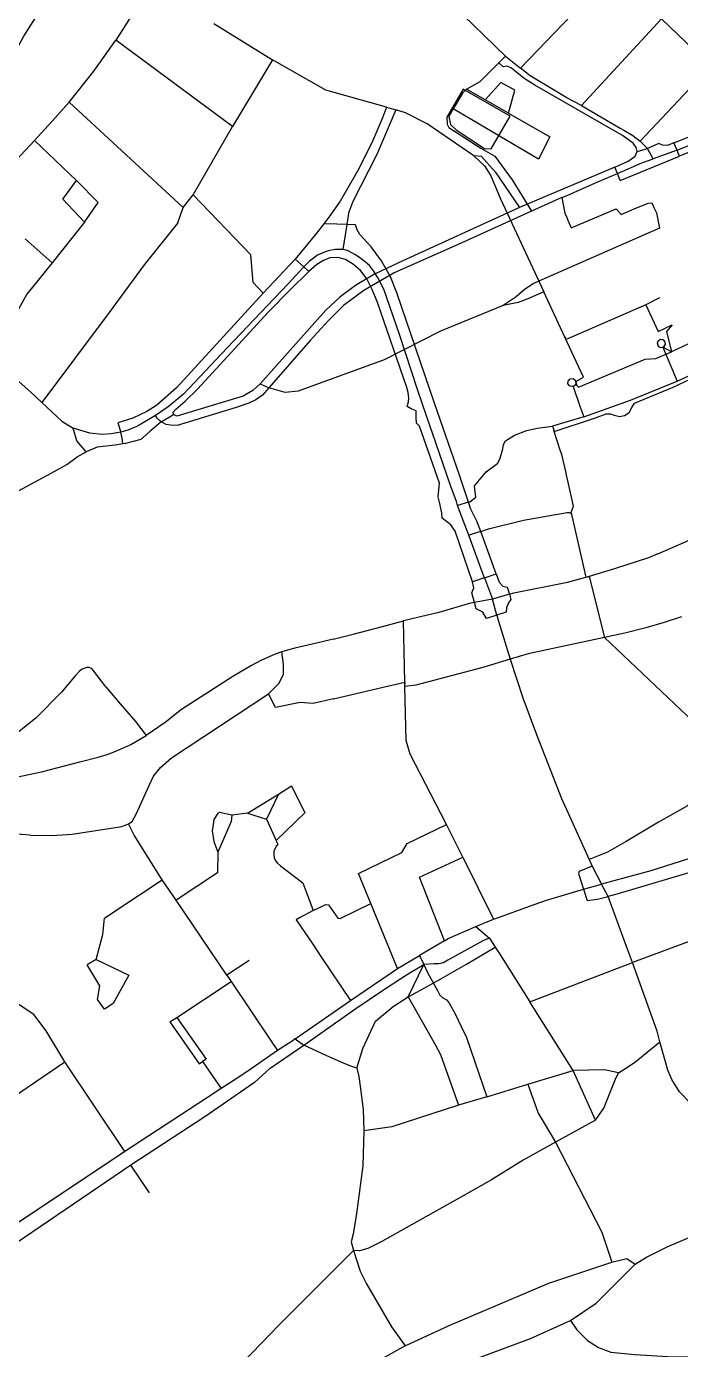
# Model space of a CAD drawing. Header units: inches. Extents: x 2740922 to 2751091, y 1249500 to 1259683.
# Drawn here: x 2746936 to 2747433, y 1254793 to 1255798 of the extents above; entities that cross this region are included whole.
import ezdxf

# ---------------------------------------------------------------- set-up
doc = ezdxf.new("R2010")
doc.units = ezdxf.units.IN
doc.header["$MEASUREMENT"] = 0

msp = doc.modelspace()

# ---------------------------------------------------------------- linework, layer by layer
for points in [[(2747311.5, 1255766.2), (2747382.9, 1255840.6)], [(2747028, 1255824.9), (2747004.1, 1255787.3)], [(2747300.1, 1255775.1), (2747260, 1255814.3), (2747258.4, 1255815.9), (2747252.1, 1255822.8)], [(2746811.7, 1255612.3), (2746824.7, 1255629.5), (2746840.3, 1255647.9), (2746852.9, 1255662.3), (2746871.4, 1255684.7), (2746885, 1255705.6), (2746900.5, 1255727.5), (2746914.2, 1255750.9), (2746922.9, 1255769.5), (2746934.2, 1255790.5), (2746950.3, 1255815.4)], [(2747357.9, 1255737.8), (2747418.6, 1255803.6)], [(2747456.2, 1255767.6), (2747418.6, 1255803.6)], [(2747078.7, 1255799.9), (2747123.2, 1255772.4)], [(2746968.7, 1255740.2), (2746986.6, 1255762.8), (2746989.9, 1255767.3), (2747004.1, 1255787.3)], [(2747092.7, 1255721.8), (2747004.1, 1255787.3)], [(2747123.2, 1255772.4), (2747092.7, 1255721.8)], [(2747209.8, 1255736.4), (2747163.7, 1255749.3), (2747123.2, 1255772.4)], [(2747295.1, 1255770.1), (2747300.1, 1255775.1)], [(2747300.1, 1255775.1), (2747311.5, 1255766.2)], [(2747270.4, 1255750.1), (2747281, 1255756), (2747295.1, 1255770.1)], [(2747400.2, 1255702.7), (2747399.4, 1255705.9), (2747397, 1255709.2), (2747388.9, 1255714.8), (2747354.6, 1255734.6), (2747322.3, 1255753.2), (2747314.4, 1255758.2), (2747304.8, 1255766), (2747301.5, 1255767.6), (2747298.3, 1255767.1), (2747295.1, 1255770.1)], [(2747357.9, 1255737.8), (2747346.8, 1255743.5), (2747318.8, 1255760.3), (2747311.5, 1255766.2)], [(2747402.5, 1255710.7), (2747456.2, 1255767.6)], [(2747302.4, 1255731.9), (2747307.3, 1255749.4), (2747296.6, 1255755.3), (2747284.7, 1255741.9)], [(2747260.4, 1255735.2), (2747257.1, 1255729.3), (2747258.3, 1255723.4), (2747262.7, 1255719.3), (2747284.2, 1255705.1), (2747289.2, 1255704.7), (2747303.6, 1255729.6), (2747268, 1255750.1), (2747255.5, 1255728.8), (2747255.9, 1255723.6), (2747257.2, 1255721), (2747281.5, 1255705.2), (2747292, 1255699.2), (2747305.3, 1255681.2), (2747319.8, 1255657.5)], [(2747270.4, 1255750.1), (2747267.5, 1255747.2), (2747260.4, 1255735.2)], [(2747284.7, 1255741.9), (2747270.4, 1255750.1)], [(2747302.4, 1255731.9), (2747284.7, 1255741.9)], [(2746942.4, 1255711), (2746955.8, 1255725.8), (2746968.7, 1255740.2)], [(2747055.4, 1255660.3), (2746968.7, 1255740.2)], [(2747209.8, 1255736.4), (2747206.7, 1255728.3), (2747199.3, 1255711), (2747188.8, 1255689.6), (2747174.5, 1255665.1), (2747166.8, 1255653.8), (2747162.2, 1255647.8)], [(2747216.9, 1255734.4), (2747202.4, 1255700.4), (2747184.2, 1255664.9), (2747181, 1255655.8), (2747179.5, 1255647.2)], [(2747209.8, 1255736.4), (2747216.9, 1255734.4)], [(2747276.2, 1255699.5), (2747240.7, 1255723.9), (2747224.2, 1255732.1), (2747216.9, 1255734.4)], [(2747302.4, 1255731.9), (2747333.9, 1255713.9), (2747325.1, 1255697), (2747260.4, 1255735.2)], [(2747357.9, 1255737.8), (2747387.3, 1255720.5), (2747390.1, 1255718.9), (2747396.8, 1255714.9), (2747402.5, 1255710.7)], [(2747428.1, 1255709.4), (2747446.4, 1255716.7), (2747481.8, 1255731.4), (2747486.4, 1255733.3)], [(2747431.3, 1255701.5), (2747430.4, 1255703.9), (2747489, 1255727.7), (2747515.6, 1255739.4)], [(2747517.9, 1255733.5), (2747512.7, 1255732.2), (2747432.2, 1255699.2), (2747431.3, 1255701.5)], [(2747062.9, 1255669.9), (2747092.7, 1255721.8)], [(2746911.4, 1255678.3), (2746942.4, 1255711)], [(2746974.2, 1255680.8), (2746942.4, 1255711)], [(2747408, 1255705.1), (2747402.5, 1255710.7)], [(2747383.2, 1255690.8), (2747393.4, 1255695.3), (2747398.7, 1255699.2), (2747400.2, 1255702.7)], [(2747387.3, 1255680.8), (2747432.2, 1255699.2), (2747431.3, 1255701.5)], [(2747400.2, 1255702.7), (2747408, 1255705.1)], [(2747428.1, 1255709.4), (2747423.2, 1255707.4), (2747419.3, 1255707.7), (2747416.7, 1255708.9), (2747408, 1255705.1)], [(2747412.2, 1255697.3), (2747408, 1255705.1)], [(2747431.3, 1255701.5), (2747430.4, 1255703.9), (2747412.2, 1255697.3)], [(2747431.3, 1255701.5), (2747430.4, 1255703.9), (2747428.1, 1255709.4)], [(2747276.2, 1255699.5), (2747284.1, 1255691.8), (2747288.9, 1255684.3), (2747296.3, 1255666.9), (2747329.3, 1255596.2)], [(2747281.9, 1255698.9), (2747276.2, 1255699.5)], [(2747281.9, 1255698.9), (2747292.4, 1255687.4), (2747310.7, 1255660.2)], [(2747383.2, 1255690.8), (2747310.7, 1255660.2)], [(2747385.1, 1255686.1), (2747383.2, 1255690.8)], [(2747385.1, 1255686.1), (2747403.8, 1255694.2), (2747412.2, 1255697.3)], [(2746980.3, 1255649), (2746964, 1255666.5), (2746974.2, 1255680.8)], [(2746974.2, 1255680.8), (2746990.8, 1255663.9)], [(2747342.8, 1255667.7), (2747347.4, 1255669.7), (2747370.8, 1255679.9), (2747385.1, 1255686.1)], [(2747387.3, 1255680.8), (2747385.1, 1255686.1)], [(2746980.3, 1255649), (2746990.8, 1255663.9)], [(2747051.3, 1255648.6), (2747055.4, 1255660.3)], [(2747055.4, 1255660.3), (2747062.9, 1255669.9)], [(2747116.2, 1255595.1), (2747108.5, 1255603.3), (2747106.6, 1255624.3), (2747062.9, 1255669.9)], [(2747310.7, 1255660.2), (2747218.9, 1255618.3), (2747200.7, 1255609.6), (2747186.3, 1255601), (2747174.2, 1255592.1), (2747163.6, 1255582.3), (2747113.8, 1255526.2)], [(2747342.8, 1255667.7), (2747319.8, 1255657.5)], [(2747342.8, 1255667.7), (2747345.3, 1255655.9), (2747346.9, 1255652.1), (2747347.6, 1255650.5), (2747349.9, 1255644.9)], [(2747349.9, 1255644.9), (2747384.1, 1255659.1), (2747388, 1255654.9), (2747397.9, 1255659.1), (2747408.6, 1255663.6)], [(2747408.6, 1255663.6), (2747411.2, 1255663.8), (2747412.8, 1255660.2), (2747414.7, 1255656.1), (2747417, 1255644.5)], [(2747606.7, 1255661.8), (2747588.9, 1255649.6), (2747536.1, 1255614.7), (2747470.4, 1255572.8), (2747443.5, 1255558.8), (2747426.3, 1255550.7)], [(2747319.8, 1255657.5), (2747314.3, 1255654.9), (2747264.3, 1255632), (2747215.6, 1255610.5), (2747192.5, 1255597.2), (2747177.1, 1255585.8), (2747165.8, 1255574.5), (2747151.8, 1255559.3)], [(2747051.3, 1255648.6), (2747025.6, 1255616.7), (2746999.2, 1255580.5), (2746948, 1255512)], [(2746980.3, 1255649), (2746955.7, 1255618.1)], [(2747162.2, 1255647.8), (2747155.8, 1255639.6), (2747140.5, 1255621.1)], [(2747179.5, 1255647.2), (2747172, 1255647.5), (2747162.2, 1255647.8)], [(2747179.5, 1255647.2), (2747176.6, 1255628.2)], [(2747186.3, 1255647), (2747179.5, 1255647.2)], [(2747272.1, 1255436.4), (2747265.1, 1255456.8), (2747246.2, 1255511.6), (2747217.5, 1255595.3), (2747212.9, 1255607.5), (2747206, 1255619.7), (2747198.2, 1255630.4), (2747189.5, 1255639.8), (2747187.4, 1255643.3), (2747186.3, 1255647)], [(2747417, 1255644.5), (2747321.4, 1255602.4), (2747314.3, 1255597.8), (2747308.3, 1255592.4), (2747298.3, 1255585.7)], [(2746935.2, 1255636.5), (2746955.7, 1255618.1)], [(2747140.5, 1255621.1), (2747116.2, 1255595.1)], [(2747140.5, 1255621.1), (2747146.9, 1255615.2)], [(2747176.6, 1255628.2), (2747170.8, 1255628.3), (2747165.4, 1255627.4), (2747161.5, 1255625.9), (2747157.3, 1255623.9), (2747151.3, 1255619.5), (2747146.9, 1255615.2)], [(2747275.1, 1255375.9), (2747261.9, 1255414.3), (2747258.7, 1255419.2), (2747252.1, 1255424.3), (2747251.7, 1255428.2), (2747250, 1255436.5), (2747249, 1255440.5), (2747250, 1255450.7), (2747234.9, 1255494), (2747232.5, 1255496.5), (2747232.4, 1255500.6), (2747232.4, 1255505.7), (2747228.4, 1255507.3), (2747225.4, 1255509), (2747226.4, 1255512.5), (2747226.6, 1255515.3), (2747226.2, 1255519.8), (2747225.1, 1255523.5), (2747202.6, 1255588.7), (2747198.6, 1255598.5), (2747194.8, 1255606), (2747189.9, 1255612.4), (2747184.8, 1255616.9), (2747178.5, 1255620.7), (2747172.9, 1255622.2), (2747166.7, 1255621.9), (2747161.8, 1255620), (2747156.8, 1255616.8), (2747150.8, 1255611.6)], [(2747263.8, 1255433.8), (2747262.8, 1255436.9), (2747259.6, 1255445.7), (2747258.7, 1255448.2), (2747244.6, 1255488.8), (2747243.1, 1255493), (2747237.1, 1255510.8), (2747233.3, 1255521.9), (2747219.6, 1255563.8), (2747207.8, 1255598.3), (2747202.9, 1255607.3), (2747199.8, 1255612), (2747196.8, 1255616.1), (2747192.6, 1255619.8), (2747189.6, 1255622.1), (2747186.1, 1255624.3), (2747183.4, 1255625.9), (2747180.1, 1255627.6), (2747176.6, 1255628.2)], [(2746955.7, 1255618.1), (2746936.6, 1255594.5), (2746908, 1255543.3)], [(2747146.9, 1255615.2), (2747134.7, 1255601.9), (2747088.8, 1255553.5), (2747055.5, 1255518.5), (2747043.9, 1255508.7), (2747034.3, 1255502.1)], [(2747048.1, 1255503), (2747047.8, 1255504.8), (2747049.8, 1255507.1), (2747056.8, 1255513.1), (2747066.1, 1255522.2), (2747120.1, 1255581), (2747136.4, 1255597.4), (2747150.8, 1255611.6)], [(2747150.8, 1255611.6), (2747146.9, 1255615.2)], [(2747116.2, 1255595.1), (2747050.2, 1255523.2), (2747035.4, 1255510), (2747027.6, 1255505.3), (2747017, 1255500.2), (2747005.8, 1255496.7), (2747007.9, 1255489.6)], [(2747329.3, 1255596.2), (2747317.1, 1255590.8), (2747309.7, 1255588), (2747298.3, 1255585.7)], [(2747345.7, 1255560.9), (2747345.3, 1255561.8), (2747329.3, 1255596.2)], [(2747417, 1255591.6), (2747406.6, 1255586.3)], [(2747298.3, 1255585.7), (2747250.7, 1255566.4), (2747207.9, 1255544.6), (2747142.7, 1255520.8), (2747132.8, 1255519.6), (2747120.5, 1255523.3)], [(2747406.6, 1255586.3), (2747396.8, 1255582), (2747346.1, 1255560), (2747345.7, 1255560.9)], [(2747406.6, 1255586.3), (2747416, 1255566.1), (2747426.6, 1255571.1)], [(2747426.6, 1255571.1), (2747422.5, 1255566.1), (2747426.3, 1255550.7)], [(2747353.9, 1255526.6), (2747353.6, 1255528.1), (2747359.4, 1255531.4), (2747345.3, 1255561.8), (2747345.7, 1255560.9)], [(2747426.3, 1255550.7), (2747419.5, 1255554), (2747420.8, 1255554.8), (2747421.6, 1255556.5), (2747421.2, 1255558.5), (2747419.4, 1255559.9), (2747417.1, 1255559.7), (2747415.6, 1255558.1), (2747415.5, 1255556.1), (2747416.6, 1255554.5), (2747418.4, 1255553.8), (2747420.5, 1255554.5), (2747421, 1255555.1), (2747421.6, 1255556.4), (2747421.5, 1255557.8), (2747420.5, 1255559.4), (2747418.2, 1255560), (2747416.2, 1255559), (2747415.4, 1255557.1), (2747416.1, 1255555), (2747417.9, 1255553.9), (2747419.5, 1255554), (2747430.6, 1255528.3)], [(2747151.8, 1255559.3), (2747120.5, 1255523.3)], [(2747353.9, 1255526.6), (2747354.2, 1255525.1), (2747355.7, 1255523.7), (2747406.1, 1255544.9), (2747414.4, 1255545.4), (2747426.3, 1255550.7)], [(2746908, 1255543.3), (2746917.9, 1255536.9), (2746924.6, 1255532.2), (2746930.7, 1255527.8), (2746939.7, 1255520), (2746948, 1255512)], [(2747430.6, 1255528.3), (2747456.6, 1255540.1), (2747457.1, 1255539)], [(2747336.5, 1255492), (2747337.1, 1255490), (2747367.7, 1255500.1), (2747376.7, 1255503.5), (2747379.9, 1255503.5), (2747382.7, 1255502.5), (2747386.6, 1255501.4), (2747390.5, 1255502.2), (2747394, 1255504.5), (2747396, 1255508.3), (2747398.2, 1255511.5), (2747427.4, 1255523.7), (2747457.5, 1255538), (2747457.1, 1255539)], [(2747353.9, 1255526.6), (2747353.6, 1255528.1), (2747353.7, 1255526.7), (2747353.1, 1255525.4), (2747352, 1255524.4), (2747350, 1255524.2), (2747348.7, 1255524.8), (2747347.6, 1255526.4), (2747347.8, 1255528.4), (2747349.2, 1255530), (2747351.5, 1255530.2), (2747353.3, 1255528.9), (2747353.7, 1255526.8), (2747352.9, 1255525.1), (2747351.6, 1255524.3), (2747356.7, 1255509.4), (2747359.7, 1255501.3)], [(2747120.5, 1255523.3), (2747115.6, 1255517.7), (2747110.6, 1255514.1), (2747105.2, 1255511.7), (2747095.5, 1255508.2), (2747050.7, 1255494.7), (2747045.6, 1255494.8), (2747042.5, 1255495.4), (2747038.7, 1255497.4)], [(2747113.8, 1255526.2), (2747108.3, 1255521.3), (2747100.8, 1255517), (2747050.5, 1255501.7), (2747048.1, 1255503)], [(2747113.8, 1255526.2), (2747120.5, 1255523.3)], [(2747359.7, 1255501.3), (2747395.1, 1255513.9), (2747430.6, 1255528.3)], [(2746948, 1255512), (2746963.1, 1255497.9), (2746971.7, 1255492.6)], [(2747034.3, 1255502.1), (2747020.6, 1255494.1), (2747018, 1255493.1), (2747013.4, 1255491.1), (2747007.9, 1255489.6)], [(2747038.7, 1255497.4), (2747037.4, 1255498.3), (2747035.5, 1255500.2), (2747034.3, 1255502.1)], [(2747038.7, 1255497.4), (2747048.1, 1255503)], [(2747359.7, 1255501.3), (2747335.8, 1255494.1), (2747336.5, 1255492)], [(2746981.6, 1255474.6), (2746974.5, 1255482.9), (2746971.7, 1255492.6)], [(2747007.9, 1255489.6), (2747000.6, 1255488.3), (2746993.9, 1255487.7), (2746984.5, 1255488.9), (2746971.7, 1255492.6)], [(2747009.6, 1255480.6), (2747009.3, 1255483.2), (2747009, 1255485.1), (2747007.9, 1255489.6)], [(2747038.7, 1255497.4), (2747029.8, 1255489.7), (2747023.1, 1255484), (2747011.5, 1255481), (2747009.6, 1255480.6)], [(2747272.1, 1255436.4), (2747273, 1255436.7), (2747277.6, 1255440.1), (2747276.7, 1255448.7), (2747285.5, 1255459.5), (2747294.3, 1255466.1), (2747296.1, 1255469.9), (2747298, 1255476.9), (2747298.6, 1255480.1), (2747300.1, 1255482.9), (2747306.9, 1255487.2), (2747316.4, 1255490.7), (2747324.1, 1255492.7), (2747335.8, 1255494.1), (2747336.5, 1255492)], [(2747349.7, 1255428.1), (2747351.9, 1255433.4), (2747347.6, 1255452.5), (2747346.5, 1255456.9), (2747345.9, 1255459.6), (2747342.8, 1255472.7), (2747341.7, 1255476), (2747337.1, 1255490), (2747336.5, 1255492)], [(2747009.6, 1255480.6), (2747003.7, 1255479.6), (2746990.1, 1255478.1), (2746981.6, 1255474.6)], [(2746799.9, 1255389.4), (2746805.7, 1255392.8), (2746816.3, 1255399.5), (2746861.1, 1255415.6), (2746880.6, 1255423.4), (2746897.8, 1255430.3), (2746926.9, 1255443.3), (2746942.4, 1255451.5), (2746955, 1255458.5), (2746966.9, 1255465), (2746974.9, 1255470.7), (2746981.6, 1255474.6)], [(2747272.1, 1255436.4), (2747263.8, 1255433.8)], [(2747272.2, 1255411.2), (2747270.5, 1255415.8), (2747263.8, 1255433.8)], [(2747281.5, 1255414.2), (2747278.3, 1255421.9), (2747273.9, 1255431.1), (2747272.1, 1255436.4)], [(2747281.5, 1255414.2), (2747285.6, 1255415.5), (2747288.3, 1255416.4), (2747313.7, 1255422.6), (2747347, 1255428.5), (2747348.4, 1255428.6), (2747349.7, 1255428.1)], [(2747349.7, 1255428.1), (2747350.3, 1255427.3), (2747350.6, 1255426.1), (2747361.1, 1255379.3), (2747362.3, 1255379.7)], [(2747415.9, 1255397.2), (2747437.4, 1255406.6), (2747442, 1255408.7), (2747457.5, 1255415.7), (2747470.7, 1255421.8)], [(2747281.5, 1255414.2), (2747272.2, 1255411.2)], [(2747284.1, 1255378.9), (2747282.4, 1255383.4), (2747272.2, 1255411.2)], [(2747293, 1255381.9), (2747281.5, 1255414.2)], [(2747415.9, 1255397.2), (2747408.7, 1255394.1), (2747383.7, 1255385.9), (2747363.6, 1255380), (2747362.3, 1255379.7)], [(2747284.1, 1255378.9), (2747275.1, 1255375.9)], [(2747284.1, 1255378.9), (2747293, 1255381.9)], [(2747284.1, 1255378.9), (2747290.3, 1255362.6)], [(2747293, 1255381.9), (2747295.2, 1255375.5), (2747298, 1255372.6), (2747301.5, 1255371.9), (2747303.1, 1255366.4)], [(2747303.1, 1255366.4), (2747306.5, 1255367.4), (2747347.2, 1255375.7), (2747361.1, 1255379.3), (2747362.3, 1255379.7)], [(2747362.3, 1255379.7), (2747363.6, 1255380), (2747375.2, 1255333.6)], [(2747276.5, 1255360.2), (2747274.6, 1255367.4), (2747276, 1255371.2), (2747275.1, 1255375.9)], [(2747276.5, 1255360.2), (2747273.6, 1255359.7), (2747249.6, 1255352.6), (2747222.7, 1255346.3)], [(2747290.3, 1255362.6), (2747276.5, 1255360.2)], [(2747293.6, 1255350.5), (2747285.8, 1255347.9), (2747282.9, 1255352.9), (2747277.8, 1255355.4), (2747276.5, 1255360.2)], [(2747303.1, 1255366.4), (2747290.3, 1255362.6)], [(2747293.6, 1255350.5), (2747290.3, 1255362.6)], [(2747303.1, 1255366.4), (2747304.3, 1255362.4), (2747302.3, 1255360), (2747300.8, 1255356.1), (2747300.7, 1255352.7), (2747293.6, 1255350.5)], [(2747293.6, 1255350.5), (2747294.9, 1255346), (2747303.6, 1255317.2)], [(2747433.9, 1255349.3), (2747420.6, 1255345), (2747406.6, 1255340.8), (2747390.7, 1255336.9), (2747375.2, 1255333.6)], [(2747184.5, 1255336.2), (2747206.8, 1255341.9), (2747222.7, 1255346.3)], [(2747223.6, 1255298.1), (2747223.6, 1255299.7), (2747222.7, 1255346.3)], [(2747169.3, 1255332.3), (2747160, 1255330), (2747140.1, 1255325.4), (2747136.3, 1255324.5), (2747130.3, 1255322.6)], [(2747169.3, 1255332.3), (2747184.5, 1255336.2)], [(2747375.2, 1255333.6), (2747317.4, 1255321.1), (2747303.6, 1255317.2)], [(2747476.4, 1255237.9), (2747375.2, 1255333.6)], [(2747125.1, 1255320.8), (2747114.3, 1255316.2), (2747107.3, 1255312.2), (2747093.1, 1255303.9), (2747054, 1255278.8), (2747041.6, 1255269.1), (2747027.3, 1255259.2)], [(2747120.2, 1255290.8), (2747128.1, 1255298.6), (2747131.6, 1255305.4), (2747131.4, 1255313.4), (2747130.3, 1255322.6)], [(2747130.3, 1255322.6), (2747125.1, 1255320.8)], [(2746996.7, 1255296), (2746986.8, 1255309.1), (2746986, 1255309.9), (2746985, 1255310.3), (2746983.9, 1255310.7), (2746982.8, 1255310.7), (2746982.1, 1255310.9), (2746978.5, 1255309.6), (2746976.8, 1255308.3), (2746973.6, 1255304.6), (2746962.9, 1255292), (2746943.5, 1255272.4), (2746934.8, 1255265.4), (2746930.5, 1255261.9), (2746926.3, 1255259.2), (2746921, 1255257), (2746900.9, 1255248.5), (2746874.9, 1255239.4), (2746867.9, 1255235.3), (2746864.4, 1255230.3)], [(2747303.6, 1255317.2), (2747282.9, 1255310.9), (2747232, 1255297.4), (2747223.7, 1255296.4), (2747223.6, 1255298.1)], [(2747303.6, 1255317.2), (2747313.2, 1255287.7), (2747323.6, 1255259.9), (2747342.6, 1255211.3), (2747363.6, 1255164.8)], [(2747211.6, 1255296.9), (2747223.6, 1255299.7), (2747223.6, 1255298.1)], [(2746996.7, 1255296), (2747007.4, 1255283.2)], [(2747019.7, 1255199.3), (2747029.6, 1255221.2), (2747032.9, 1255228.3), (2747038, 1255234.9), (2747046.4, 1255242.1), (2747120.2, 1255290.8)], [(2747125.4, 1255280.5), (2747120.2, 1255290.8)], [(2747169.4, 1255287), (2747211.6, 1255296.9)], [(2747255.3, 1255191.6), (2747227.8, 1255245), (2747224.6, 1255255.2), (2747223.7, 1255296.4), (2747223.6, 1255298.1)], [(2747007.4, 1255283.2), (2747019.2, 1255269.7)], [(2747169.4, 1255287), (2747154, 1255283.4), (2747144.2, 1255284.3), (2747125.4, 1255280.5)], [(2747019.2, 1255269.7), (2747027.3, 1255259.2)], [(2746881.2, 1255208.1), (2746886.4, 1255211.8), (2746889.2, 1255213.6), (2746892.1, 1255215.2), (2746896.3, 1255217.3), (2746900.6, 1255219.2), (2746908.6, 1255222.3), (2746917.7, 1255225.1), (2746947.6, 1255231.6), (2746976.8, 1255239), (2746990.8, 1255242.6), (2746997.6, 1255244.6), (2747004.2, 1255247.2), (2747015.6, 1255252.3), (2747027.3, 1255259.2)], [(2747476.4, 1255237.9), (2747463.6, 1255226.8), (2747458, 1255220.8), (2747452, 1255215.5), (2747445.4, 1255210.5), (2747438.3, 1255205.7), (2747416.4, 1255193.2), (2747391.8, 1255178.5), (2747377.5, 1255170.6), (2747363.6, 1255164.8)], [(2747127.6, 1255214.6), (2747137.5, 1255220.8), (2747147.7, 1255200.4), (2747125.9, 1255179.3), (2747126.3, 1255178.4)], [(2747104.2, 1255200), (2747127.6, 1255214.6)], [(2747127.6, 1255214.6), (2747118.5, 1255195.6)], [(2747013.9, 1255191.9), (2747016.6, 1255193.8), (2747019.7, 1255199.3)], [(2747082.9, 1255200.7), (2747081.4, 1255199.5), (2747078.6, 1255195.2), (2747078, 1255191.5), (2747077.3, 1255186.7), (2747078.5, 1255178.5), (2747081.7, 1255170.4)], [(2747092.2, 1255198.6), (2747091.7, 1255193.7), (2747081.7, 1255170.4)], [(2747092.2, 1255198.6), (2747082.9, 1255200.7)], [(2747104.2, 1255200), (2747092.2, 1255198.6)], [(2747104.2, 1255200), (2747118.5, 1255195.6)], [(2746939, 1255183.4), (2746955.6, 1255183.2), (2746970.9, 1255184.1), (2747008.8, 1255190.1), (2747013.9, 1255191.9)], [(2747039.3, 1255149.6), (2747018.1, 1255183.3), (2747013.9, 1255191.9)], [(2747118.5, 1255195.6), (2747125.9, 1255179.3), (2747126.3, 1255178.4)], [(2747197.8, 1255131.6), (2747188.5, 1255154.3), (2747221.3, 1255170.2), (2747225.4, 1255177), (2747255.3, 1255191.6)], [(2747267.7, 1255166.7), (2747255.3, 1255191.6)], [(2746939, 1255183.4), (2746912.9, 1255185.5), (2746892.3, 1255187.5)], [(2747126.3, 1255178.4), (2747126.7, 1255177.6), (2747127.1, 1255176.6), (2747126.1, 1255175.4), (2747124.9, 1255173.1), (2747124.2, 1255170.9), (2747124.1, 1255168.5), (2747124.5, 1255166.1), (2747125.4, 1255163.9), (2747126.9, 1255162.1), (2747129.3, 1255160.2), (2747146.2, 1255147.3), (2747154.1, 1255126.3)], [(2747081.7, 1255170.4), (2747081.3, 1255154.7), (2747049.9, 1255134)], [(2747449.4, 1255168.8), (2747410.6, 1255156.2), (2747373.1, 1255146.2)], [(2747253.8, 1255103.2), (2747234.9, 1255151.5), (2747267.7, 1255166.7)], [(2747267.7, 1255166.7), (2747291, 1255119.5)], [(2747365.9, 1255159.8), (2747356, 1255155.8), (2747355.6, 1255154.3), (2747359.4, 1255142.5)], [(2747363.6, 1255164.8), (2747365.9, 1255159.8)], [(2747365.9, 1255159.8), (2747373.1, 1255146.2)], [(2747453, 1255158.9), (2747384.6, 1255138.5), (2747378.1, 1255136.8)], [(2747004.3, 1255126.2), (2747039.3, 1255149.6)], [(2747049.9, 1255134), (2747039.3, 1255149.6)], [(2747291, 1255119.5), (2747294.8, 1255120.9), (2747318.3, 1255129.4), (2747330.5, 1255133.7), (2747350.1, 1255139.7), (2747359.4, 1255142.5)], [(2747359.4, 1255142.5), (2747373.1, 1255146.2)], [(2747359.4, 1255142.5), (2747362.2, 1255133.7), (2747370.1, 1255134.7), (2747378.1, 1255136.8)], [(2747378.1, 1255136.8), (2747373.1, 1255146.2)], [(2747088.5, 1255077), (2747049.9, 1255134)], [(2747154.1, 1255126.3), (2747163.8, 1255130.8), (2747165.6, 1255130.5), (2747172.8, 1255120.4), (2747174.5, 1255120), (2747197.8, 1255131.6)], [(2747218.1, 1255082.2), (2747197.8, 1255131.6)], [(2747396.7, 1255086.7), (2747392, 1255098.9), (2747378.1, 1255136.8)], [(2746989.2, 1255089), (2746994.3, 1255108), (2746995.5, 1255120.3), (2747004.3, 1255126.2)], [(2747154.1, 1255126.3), (2747143.7, 1255120.6), (2747141.2, 1255119.2), (2747153.7, 1255100.5), (2747159.9, 1255091.3)], [(2747277.5, 1255114.1), (2747291, 1255119.5)], [(2747253.8, 1255103.2), (2747256.7, 1255104.8), (2747277.5, 1255114.1)], [(2747277.5, 1255114.1), (2747287.9, 1255105.1)], [(2747469.1, 1255113.6), (2747396.7, 1255086.7)], [(2747226.3, 1255060.5), (2747238.4, 1255067.1), (2747250.9, 1255074.2), (2747270.5, 1255085.3), (2747292.4, 1255098.3)], [(2747253.8, 1255103.2), (2747234.7, 1255092.1)], [(2747287.9, 1255105.1), (2747283.4, 1255103.5), (2747256.3, 1255088.4), (2747253.1, 1255086.4), (2747249.6, 1255085.7), (2747245.9, 1255085.6), (2747238.1, 1255085.1)], [(2747287.9, 1255105.1), (2747292.4, 1255098.3)], [(2747292.4, 1255098.3), (2747295.9, 1255093.1), (2747318.7, 1255056.7)], [(2746989.2, 1255089), (2746982.3, 1255084.8)], [(2746989.2, 1255089), (2747014.1, 1255077.1), (2747002.1, 1255055.5), (2746995.5, 1255051.1), (2746990.2, 1255058.6), (2746992.1, 1255068.9), (2746982.3, 1255084.8)], [(2747105.4, 1255088.3), (2747088.5, 1255077)], [(2747159.9, 1255091.3), (2747182.3, 1255057.8)], [(2747218.1, 1255082.2), (2747234.7, 1255092.1)], [(2747234.7, 1255092.1), (2747238.1, 1255085.1)], [(2746965.5, 1255011.3), (2746951.2, 1255034.8), (2746942, 1255047.1), (2746929.9, 1255055.1), (2746916.5, 1255061.7), (2746845.8, 1255078.9), (2746838.7, 1255080.6)], [(2747146.9, 1255023.8), (2747186.4, 1255051.7), (2747206.8, 1255065.4), (2747220.7, 1255074.4), (2747228.3, 1255079.3), (2747238.1, 1255085.1)], [(2747182.3, 1255057.8), (2747218.1, 1255082.2)], [(2747226.3, 1255060.5), (2747238.1, 1255085.1)], [(2747238.1, 1255085.1), (2747241, 1255079.1), (2747248.4, 1255065.3), (2747250.3, 1255061.8), (2747252.5, 1255059.8), (2747255.2, 1255058.3), (2747257.2, 1255056.4), (2747261.8, 1255047.6), (2747266.4, 1255038.1), (2747270.4, 1255029.8), (2747285.9, 1254984.7)], [(2747318.7, 1255056.7), (2747396.7, 1255086.7)], [(2747417.4, 1255026.4), (2747415.2, 1255034.5), (2747396.7, 1255086.7)], [(2747050.5, 1255045), (2747091.7, 1255072.3)], [(2747088.5, 1255077), (2747091.7, 1255072.3)], [(2747091.7, 1255072.3), (2747121.7, 1255027.8), (2747127, 1255019.9)], [(2747140.5, 1255028.6), (2747182.3, 1255057.8)], [(2747187.2, 1255006.5), (2747191.7, 1255021.3), (2747201.3, 1255042.2), (2747214.8, 1255053.3), (2747226.3, 1255060.5)], [(2747226.3, 1255060.5), (2747247, 1255023.8), (2747249.1, 1255020.2), (2747250.8, 1255016.7), (2747264.5, 1254978.2)], [(2747351.5, 1255004.6), (2747318.7, 1255056.7)], [(2747045.2, 1255041.5), (2747050.5, 1255045)], [(2747045.2, 1255041.5), (2747067.4, 1255009.6), (2747070, 1255011.4)], [(2747050.5, 1255045), (2747072.7, 1255013.2), (2747070, 1255011.4)], [(2747140.5, 1255028.6), (2747138, 1255027), (2747127, 1255019.9)], [(2747140.5, 1255028.6), (2747146.9, 1255023.8)], [(2747127, 1255019.9), (2747104.4, 1255004.2), (2747093.3, 1254996.9), (2747084.2, 1254990.9)], [(2747109.6, 1254995.5), (2747121.4, 1255006.3), (2747146.9, 1255023.8)], [(2747187.2, 1255006.5), (2747182.6, 1255007.9), (2747177, 1255010.2), (2747164.5, 1255015.7), (2747146.9, 1255023.8)], [(2747386, 1255002.9), (2747394.2, 1255008.3), (2747399.1, 1255011.4), (2747404.9, 1255016.3), (2747417.4, 1255026.4)], [(2747513.6, 1254911.8), (2747511.7, 1254915.8), (2747506.6, 1254925), (2747500.9, 1254931.5), (2747493.4, 1254937.5), (2747468.6, 1254957), (2747440.4, 1254980), (2747432.3, 1254988.4), (2747426.4, 1254997.8), (2747423.4, 1255005), (2747417.4, 1255026.4)], [(2746909.6, 1254973.2), (2746965.5, 1255011.3)], [(2747011.1, 1254943.1), (2746965.5, 1255011.3)], [(2747070, 1255011.4), (2747084.2, 1254990.9)], [(2747187.2, 1255006.5), (2747188.8, 1255000.1)], [(2747188.8, 1255000.1), (2747189.7, 1254992.8), (2747192.1, 1254975), (2747192.5, 1254958.8)], [(2747317, 1254994.2), (2747351.5, 1255004.6)], [(2747386, 1255002.9), (2747375.4, 1255005.2), (2747351.5, 1255004.6)], [(2747368.6, 1254967), (2747351.5, 1255004.6)], [(2747368.6, 1254967), (2747374.7, 1254975.9), (2747383.5, 1254997.6), (2747386, 1255002.9)], [(2747084.2, 1254990.9), (2747072.3, 1254983.2), (2747011.1, 1254943.1)], [(2747109.6, 1254995.5), (2747071.7, 1254969.5)], [(2747285.9, 1254984.7), (2747317, 1254994.2)], [(2747317, 1254994.2), (2747325, 1254972.3), (2747338, 1254950.1)], [(2747264.5, 1254978.2), (2747213.9, 1254961.8), (2747192.5, 1254958.8)], [(2747285.9, 1254984.7), (2747264.5, 1254978.2)], [(2747071.7, 1254969.5), (2747015.5, 1254932.8)], [(2747368.6, 1254967), (2747338, 1254950.1)], [(2747192.5, 1254958.8), (2747191.8, 1254932.2), (2747186.9, 1254895.9), (2747184.4, 1254880.4), (2747183, 1254874.4), (2747184.7, 1254868)], [(2747338, 1254950.1), (2747313.5, 1254936.5), (2747289.5, 1254921.5), (2747268.4, 1254909.7), (2747228.7, 1254887.3), (2747206.3, 1254874.8), (2747195.6, 1254869.4), (2747189.3, 1254867.7), (2747184.7, 1254868)], [(2747338, 1254950.1), (2747373.4, 1254881.8), (2747380.8, 1254859.1)], [(2747011.1, 1254943.1), (2746998.6, 1254934.8), (2746909.8, 1254875.7)], [(2747015.5, 1254932.8), (2746915.5, 1254864.8)], [(2747029.8, 1254911.6), (2747015.5, 1254932.8)], [(2747398.5, 1254857.4), (2747407.1, 1254862.8), (2747422.8, 1254870.8), (2747501.7, 1254904), (2747513.6, 1254911.8)], [(2747184.7, 1254868), (2747128.2, 1254811.3), (2747100.6, 1254782.9), (2747061.3, 1254740.4)], [(2747184.7, 1254868), (2747189.7, 1254852.1), (2747194.6, 1254842.6), (2747213.6, 1254810), (2747223.9, 1254795.5)], [(2747223.9, 1254795.5), (2747257.3, 1254811), (2747333.1, 1254843), (2747380.8, 1254859.1)], [(2747349.4, 1254814.8), (2747369.1, 1254828), (2747398.5, 1254857.4)], [(2747380.8, 1254859.1), (2747392.2, 1254861.7), (2747398.5, 1254857.4)], [(2747370.7, 1254794.1), (2747380.2, 1254790.7), (2747398, 1254788.8), (2747428.1, 1254787.1), (2747454.7, 1254787.4), (2747469.2, 1254789.2), (2747491.6, 1254794.6), (2747506.9, 1254798.9), (2747517.4, 1254803.7), (2747527.9, 1254809.5), (2747538.1, 1254820.1), (2747547.8, 1254833.9)], [(2747175.7, 1254755.6), (2747198.6, 1254760.7), (2747230.8, 1254770), (2747272.7, 1254783.8), (2747319.1, 1254801), (2747349.4, 1254814.8)], [(2747349.4, 1254814.8), (2747354.2, 1254807.7), (2747362.4, 1254799.5), (2747370.7, 1254794.1)], [(2747223.9, 1254795.5), (2747190.6, 1254776.7), (2747177.7, 1254766), (2747175.7, 1254755.6)]]:
    msp.add_lwpolyline(points)

doc.saveas('drawing.dxf')
